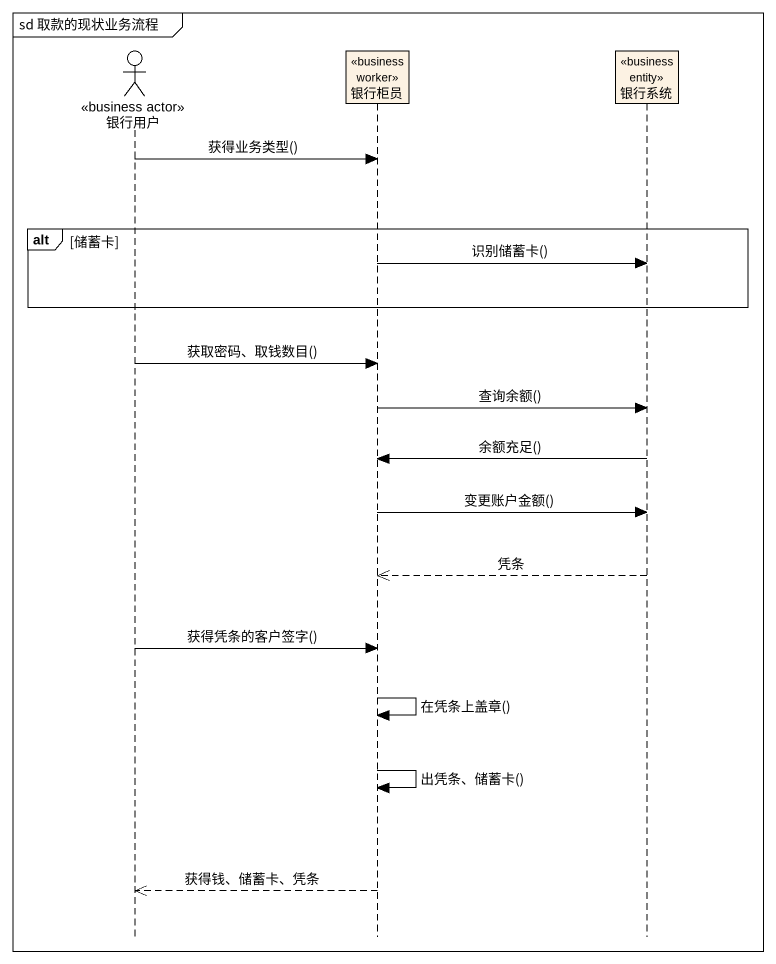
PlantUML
@startuml
mainframe sd 取款的现状业务流程
hide footbox
actor 银行用户 <<business actor>>
participant 银行柜员 <<business worker>>
participant 银行系统 <<business entity>>

银行用户 -> 银行柜员 : 获得业务类型()
alt 储蓄卡
  银行柜员 -> 银行系统 : 识别储蓄卡()
end
银行用户 -> 银行柜员 : 获取密码、取钱数目()
银行柜员 -> 银行系统 : 查询余额()
银行系统 -> 银行柜员 : 余额充足()
银行柜员 -> 银行系统 : 变更账户金额()
银行系统 -->> 银行柜员 : 凭条
银行用户 -> 银行柜员 : 获得凭条的客户签字()
银行柜员 -> 银行柜员 : 在凭条上盖章()
银行柜员 -> 银行柜员 : 出凭条、储蓄卡()
银行柜员 -->> 银行用户 : 获得钱、储蓄卡、凭条
@enduml
